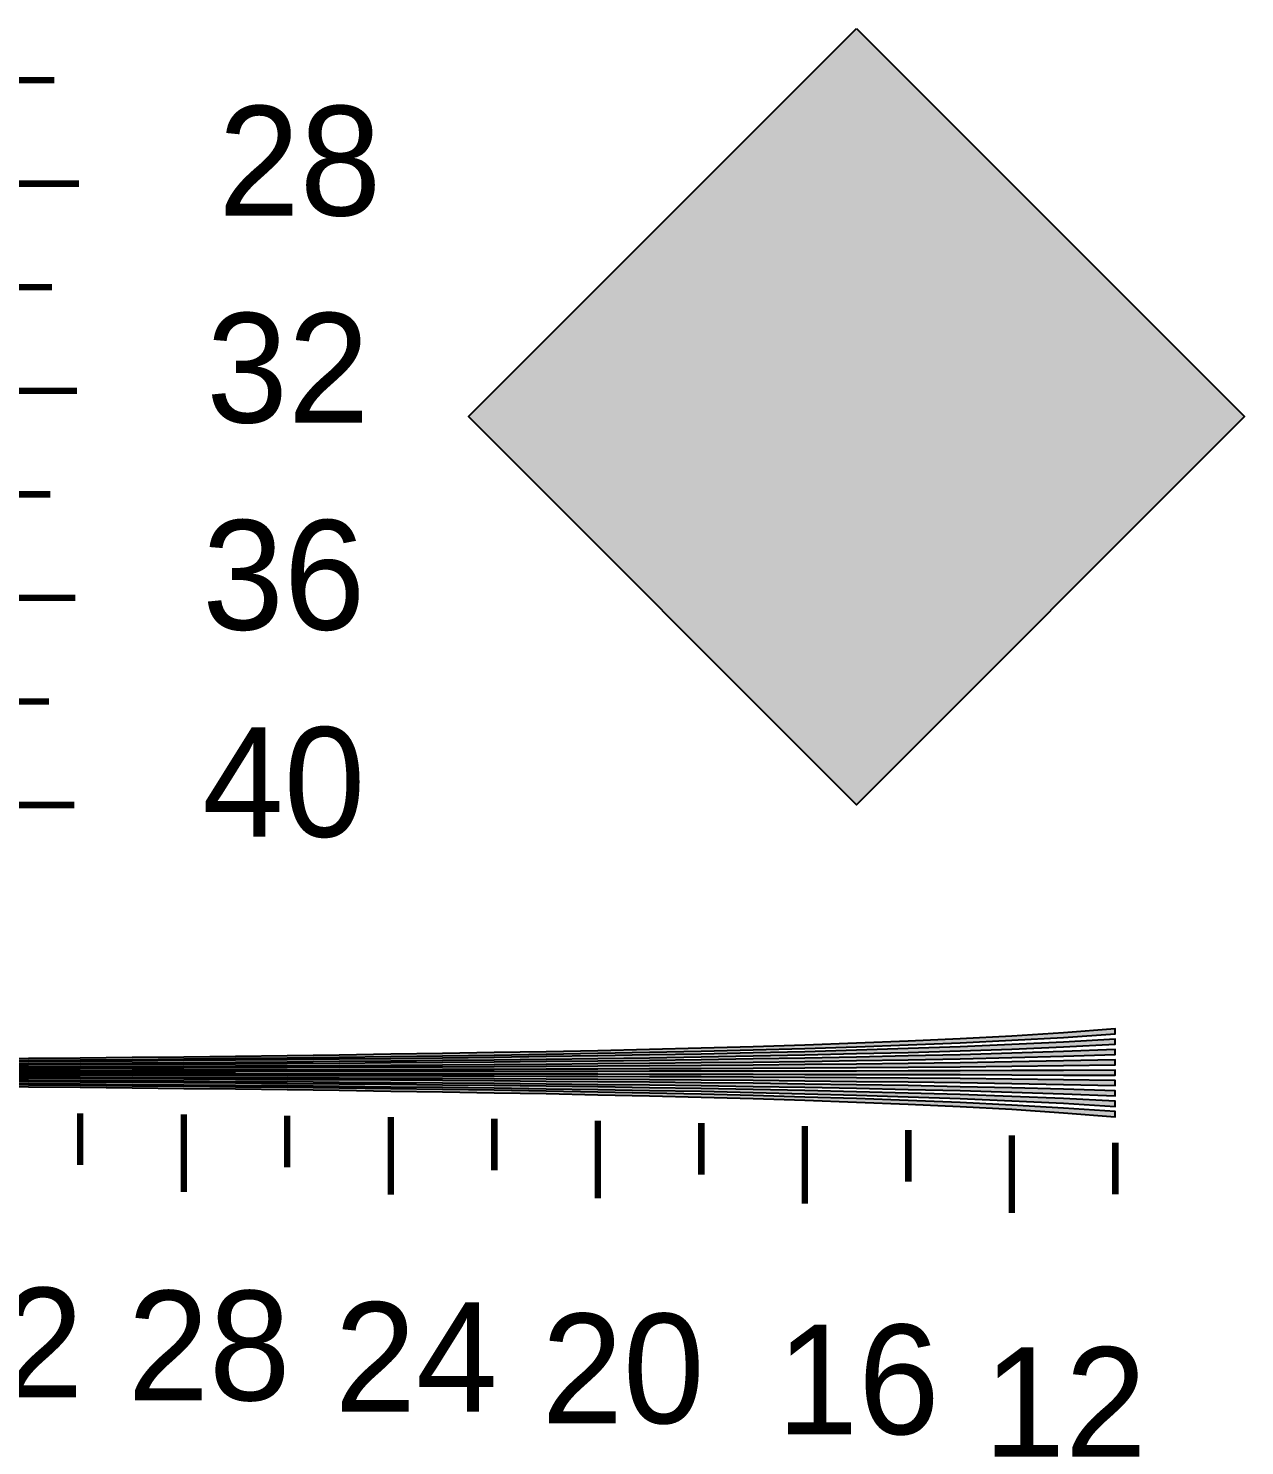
# Model space of a CAD drawing. Header units: millimetres. Extents: x 0 to 1582, y 0 to 984.
# Drawn here: x 903.1 to 1091.1, y 445.3 to 664.3 of the extents above; entities that cross this region are included whole.
import ezdxf

# ---------------------------------------------------------------- set-up
doc = ezdxf.new("R2010")
doc.units = ezdxf.units.MM
for name, color, linetype in [('CENTER', 7, 'Continuous'), ('LABELS', 7, 'Continuous'), ('SFR', 7, 'Continuous')]:
    doc.layers.add(name, color=color, linetype=linetype)

msp = doc.modelspace()

# ---------------------------------------------------------------- hatches: boundary and pattern name
at = {"layer": 'CENTER', "true_color": 0x000000}
h = msp.add_hatch(color=7, dxfattribs=at)
h.dxf.hatch_style = 1
h.paths.add_polyline_path([(1071.12, 509.68), (1063.12, 509.06), (1055.12, 508.54), (1047.12, 508.12), (1039.12, 507.74), (1031.12, 507.42), (1023.12, 507.12), (1015.12, 506.88), (1007.12, 506.66), (999.12, 506.46), (991.12, 506.28), (983.12, 506.12), (975.12, 505.98), (967.12, 505.84), (959.12, 505.72), (951.12, 505.6), (943.12, 505.5), (935.12, 505.4), (927.12, 505.3), (919.12, 505.22), (911.12, 505.14), (903.12, 505.08), (895.12, 505), (887.12, 504.94), (879.12, 504.88), (871.12, 504.82), (863.12, 504.76), (855.12, 504.72), (847.12, 504.66), (839.12, 504.62), (831.12, 504.58), (831.12, 504.38), (839.12, 504.42), (847.12, 504.46), (855.12, 504.5), (863.12, 504.54), (871.12, 504.6), (879.12, 504.64), (887.12, 504.7), (895.12, 504.76), (903.12, 504.82), (911.12, 504.88), (919.12, 504.94), (927.12, 505.02), (935.12, 505.1), (943.12, 505.18), (951.12, 505.28), (959.12, 505.38), (967.12, 505.48), (975.12, 505.6), (983.12, 505.74), (991.12, 505.88), (999.12, 506.04), (1007.12, 506.22), (1015.12, 506.4), (1023.12, 506.62), (1031.12, 506.88), (1039.12, 507.16), (1047.12, 507.5), (1055.12, 507.88), (1063.12, 508.34), (1071.12, 508.88), (1071.12, 509.68)])
h = msp.add_hatch(color=7, dxfattribs=at)
h.dxf.hatch_style = 1
h.paths.add_polyline_path([(1071.12, 508.08), (1063.12, 507.6), (1055.12, 507.22), (1047.12, 506.88), (1039.12, 506.6), (1031.12, 506.34), (1023.12, 506.12), (1015.12, 505.94), (1007.12, 505.76), (999.12, 505.62), (991.12, 505.48), (983.12, 505.36), (975.12, 505.24), (967.12, 505.14), (959.12, 505.04), (951.12, 504.96), (943.12, 504.88), (935.12, 504.8), (927.12, 504.74), (919.12, 504.68), (911.12, 504.62), (903.12, 504.56), (895.12, 504.5), (887.12, 504.46), (879.12, 504.4), (871.12, 504.36), (863.12, 504.32), (855.12, 504.28), (847.12, 504.24), (839.12, 504.22), (831.12, 504.18), (831.12, 503.98), (839.12, 504), (847.12, 504.04), (855.12, 504.06), (863.12, 504.1), (871.12, 504.14), (879.12, 504.18), (887.12, 504.22), (895.12, 504.26), (903.12, 504.3), (911.12, 504.34), (919.12, 504.4), (927.12, 504.46), (935.12, 504.5), (943.12, 504.58), (951.12, 504.64), (959.12, 504.72), (967.12, 504.8), (975.12, 504.88), (983.12, 504.98), (991.12, 505.08), (999.12, 505.2), (1007.12, 505.32), (1015.12, 505.46), (1023.12, 505.62), (1031.12, 505.82), (1039.12, 506.02), (1047.12, 506.26), (1055.12, 506.54), (1063.12, 506.88), (1071.12, 507.28), (1071.12, 508.08)])
h = msp.add_hatch(color=7, dxfattribs=at)
h.dxf.hatch_style = 1
h.paths.add_polyline_path([(1071.12, 506.48), (1063.12, 506.16), (1055.12, 505.88), (1047.12, 505.64), (1039.12, 505.46), (1031.12, 505.28), (1023.12, 505.12), (1015.12, 505), (1007.12, 504.88), (999.12, 504.78), (991.12, 504.68), (983.12, 504.6), (975.12, 504.52), (967.12, 504.44), (959.12, 504.38), (951.12, 504.32), (943.12, 504.26), (935.12, 504.22), (927.12, 504.16), (919.12, 504.12), (911.12, 504.08), (903.12, 504.04), (895.12, 504), (887.12, 503.98), (879.12, 503.94), (871.12, 503.9), (863.12, 503.88), (855.12, 503.86), (847.12, 503.82), (839.12, 503.8), (831.12, 503.78), (831.12, 503.58), (839.12, 503.6), (847.12, 503.62), (855.12, 503.64), (863.12, 503.66), (871.12, 503.68), (879.12, 503.7), (887.12, 503.72), (895.12, 503.76), (903.12, 503.78), (911.12, 503.82), (919.12, 503.84), (927.12, 503.88), (935.12, 503.92), (943.12, 503.96), (951.12, 504), (959.12, 504.04), (967.12, 504.1), (975.12, 504.16), (983.12, 504.22), (991.12, 504.28), (999.12, 504.36), (1007.12, 504.44), (1015.12, 504.52), (1023.12, 504.62), (1031.12, 504.74), (1039.12, 504.88), (1047.12, 505.04), (1055.12, 505.22), (1063.12, 505.42), (1071.12, 505.68), (1071.12, 506.48)])
h = msp.add_hatch(color=7, dxfattribs=at)
h.dxf.hatch_style = 1
h.paths.add_polyline_path([(1071.12, 504.88), (1063.12, 504.7), (1055.12, 504.54), (1047.12, 504.42), (1039.12, 504.3), (1031.12, 504.22), (1023.12, 504.12), (1015.12, 504.06), (1007.12, 504), (999.12, 503.94), (991.12, 503.88), (983.12, 503.84), (975.12, 503.78), (967.12, 503.74), (959.12, 503.72), (951.12, 503.68), (943.12, 503.64), (935.12, 503.62), (927.12, 503.6), (919.12, 503.56), (911.12, 503.54), (903.12, 503.52), (895.12, 503.5), (887.12, 503.48), (879.12, 503.46), (871.12, 503.46), (863.12, 503.44), (855.12, 503.42), (847.12, 503.4), (839.12, 503.4), (831.12, 503.38), (831.12, 503.18), (839.12, 503.18), (847.12, 503.2), (855.12, 503.2), (863.12, 503.22), (871.12, 503.22), (879.12, 503.24), (887.12, 503.24), (895.12, 503.26), (903.12, 503.26), (911.12, 503.28), (919.12, 503.3), (927.12, 503.3), (935.12, 503.32), (943.12, 503.34), (951.12, 503.36), (959.12, 503.38), (967.12, 503.4), (975.12, 503.42), (983.12, 503.46), (991.12, 503.48), (999.12, 503.52), (1007.12, 503.54), (1015.12, 503.58), (1023.12, 503.62), (1031.12, 503.68), (1039.12, 503.74), (1047.12, 503.8), (1055.12, 503.88), (1063.12, 503.98), (1071.12, 504.08), (1071.12, 504.88)])
h = msp.add_hatch(color=7, dxfattribs=at)
h.dxf.hatch_style = 1
h.paths.add_polyline_path([(1071.12, 503.28), (1063.12, 503.24), (1055.12, 503.22), (1047.12, 503.18), (1039.12, 503.16), (1031.12, 503.14), (1023.12, 503.12), (1015.12, 503.12), (1007.12, 503.1), (999.12, 503.1), (991.12, 503.08), (983.12, 503.08), (975.12, 503.06), (967.12, 503.06), (959.12, 503.04), (951.12, 503.04), (943.12, 503.04), (935.12, 503.02), (927.12, 503.02), (919.12, 503.02), (911.12, 503.02), (903.12, 503), (895.12, 503), (887.12, 503), (879.12, 503), (871.12, 503), (863.12, 503), (855.12, 502.98), (847.12, 502.98), (839.12, 502.98), (831.12, 502.98), (831.12, 502.78), (839.12, 502.78), (847.12, 502.78), (855.12, 502.78), (863.12, 502.76), (871.12, 502.76), (879.12, 502.76), (887.12, 502.76), (895.12, 502.76), (903.12, 502.76), (911.12, 502.74), (919.12, 502.74), (927.12, 502.74), (935.12, 502.74), (943.12, 502.72), (951.12, 502.72), (959.12, 502.72), (967.12, 502.7), (975.12, 502.7), (983.12, 502.68), (991.12, 502.68), (999.12, 502.66), (1007.12, 502.66), (1015.12, 502.64), (1023.12, 502.62), (1031.12, 502.62), (1039.12, 502.6), (1047.12, 502.58), (1055.12, 502.54), (1063.12, 502.52), (1071.12, 502.48), (1071.12, 503.28)])
h = msp.add_hatch(color=7, dxfattribs=at)
h.dxf.hatch_style = 1
h.paths.add_polyline_path([(1071.12, 501.68), (1063.12, 501.78), (1055.12, 501.88), (1047.12, 501.96), (1039.12, 502.02), (1031.12, 502.08), (1023.12, 502.12), (1015.12, 502.18), (1007.12, 502.22), (999.12, 502.24), (991.12, 502.28), (983.12, 502.3), (975.12, 502.34), (967.12, 502.36), (959.12, 502.38), (951.12, 502.4), (943.12, 502.42), (935.12, 502.44), (927.12, 502.46), (919.12, 502.46), (911.12, 502.48), (903.12, 502.5), (895.12, 502.5), (887.12, 502.52), (879.12, 502.52), (871.12, 502.54), (863.12, 502.54), (855.12, 502.56), (847.12, 502.56), (839.12, 502.58), (831.12, 502.58), (831.12, 502.38), (839.12, 502.36), (847.12, 502.36), (855.12, 502.34), (863.12, 502.32), (871.12, 502.3), (879.12, 502.3), (887.12, 502.28), (895.12, 502.26), (903.12, 502.24), (911.12, 502.22), (919.12, 502.2), (927.12, 502.16), (935.12, 502.14), (943.12, 502.12), (951.12, 502.08), (959.12, 502.04), (967.12, 502.02), (975.12, 501.98), (983.12, 501.92), (991.12, 501.88), (999.12, 501.82), (1007.12, 501.76), (1015.12, 501.7), (1023.12, 501.62), (1031.12, 501.54), (1039.12, 501.46), (1047.12, 501.34), (1055.12, 501.22), (1063.12, 501.06), (1071.12, 500.88), (1071.12, 501.68)])
h = msp.add_hatch(color=7, dxfattribs=at)
h.dxf.hatch_style = 1
h.paths.add_polyline_path([(1071.12, 500.08), (1063.12, 500.34), (1055.12, 500.54), (1047.12, 500.72), (1039.12, 500.88), (1031.12, 501.02), (1023.12, 501.12), (1015.12, 501.24), (1007.12, 501.32), (999.12, 501.4), (991.12, 501.48), (983.12, 501.54), (975.12, 501.6), (967.12, 501.66), (959.12, 501.72), (951.12, 501.76), (943.12, 501.8), (935.12, 501.84), (927.12, 501.88), (919.12, 501.92), (911.12, 501.94), (903.12, 501.98), (895.12, 502), (887.12, 502.04), (879.12, 502.06), (871.12, 502.08), (863.12, 502.1), (855.12, 502.12), (847.12, 502.14), (839.12, 502.16), (831.12, 502.18), (831.12, 501.98), (839.12, 501.96), (847.12, 501.94), (855.12, 501.9), (863.12, 501.88), (871.12, 501.86), (879.12, 501.82), (887.12, 501.78), (895.12, 501.76), (903.12, 501.72), (911.12, 501.68), (919.12, 501.64), (927.12, 501.6), (935.12, 501.54), (943.12, 501.5), (951.12, 501.44), (959.12, 501.38), (967.12, 501.32), (975.12, 501.24), (983.12, 501.16), (991.12, 501.08), (999.12, 500.98), (1007.12, 500.88), (1015.12, 500.76), (1023.12, 500.62), (1031.12, 500.48), (1039.12, 500.3), (1047.12, 500.12), (1055.12, 499.88), (1063.12, 499.6), (1071.12, 499.28), (1071.12, 500.08)])
h = msp.add_hatch(color=7, dxfattribs=at)
h.dxf.hatch_style = 1
h.paths.add_polyline_path([(1071.12, 498.48), (1063.12, 498.88), (1055.12, 499.22), (1047.12, 499.5), (1039.12, 499.74), (1031.12, 499.94), (1023.12, 500.12), (1015.12, 500.3), (1007.12, 500.44), (999.12, 500.56), (991.12, 500.68), (983.12, 500.78), (975.12, 500.88), (967.12, 500.96), (959.12, 501.04), (951.12, 501.12), (943.12, 501.18), (935.12, 501.26), (927.12, 501.3), (919.12, 501.36), (911.12, 501.42), (903.12, 501.46), (895.12, 501.5), (887.12, 501.54), (879.12, 501.58), (871.12, 501.62), (863.12, 501.66), (855.12, 501.7), (847.12, 501.72), (839.12, 501.76), (831.12, 501.78), (831.12, 501.58), (839.12, 501.54), (847.12, 501.52), (855.12, 501.48), (863.12, 501.44), (871.12, 501.4), (879.12, 501.36), (887.12, 501.3), (895.12, 501.26), (903.12, 501.2), (911.12, 501.14), (919.12, 501.08), (927.12, 501.02), (935.12, 500.96), (943.12, 500.88), (951.12, 500.8), (959.12, 500.72), (967.12, 500.62), (975.12, 500.52), (983.12, 500.4), (991.12, 500.28), (999.12, 500.14), (1007.12, 500), (1015.12, 499.82), (1023.12, 499.62), (1031.12, 499.42), (1039.12, 499.16), (1047.12, 498.88), (1055.12, 498.54), (1063.12, 498.16), (1071.12, 497.68), (1071.12, 498.48), (1071.12, 498.48)])
h = msp.add_hatch(color=7, dxfattribs=at)
h.dxf.hatch_style = 1
h.paths.add_polyline_path([(1071.12, 496.88), (1063.12, 497.42), (1055.12, 497.88), (1047.12, 498.26), (1039.12, 498.6), (1031.12, 498.88), (1023.12, 499.12), (1015.12, 499.36), (1007.12, 499.54), (999.12, 499.72), (991.12, 499.88), (983.12, 500.02), (975.12, 500.16), (967.12, 500.28), (959.12, 500.38), (951.12, 500.48), (943.12, 500.58), (935.12, 500.66), (927.12, 500.74), (919.12, 500.82), (911.12, 500.88), (903.12, 500.94), (895.12, 501), (887.12, 501.06), (879.12, 501.12), (871.12, 501.16), (863.12, 501.22), (855.12, 501.26), (847.12, 501.3), (839.12, 501.34), (831.12, 501.38), (831.12, 501.18), (839.12, 501.14), (847.12, 501.1), (855.12, 501.04), (863.12, 501), (871.12, 500.94), (879.12, 500.88), (887.12, 500.82), (895.12, 500.76), (903.12, 500.68), (911.12, 500.62), (919.12, 500.54), (927.12, 500.46), (935.12, 500.36), (943.12, 500.26), (951.12, 500.16), (959.12, 500.04), (967.12, 499.92), (975.12, 499.78), (983.12, 499.64), (991.12, 499.48), (999.12, 499.3), (1007.12, 499.1), (1015.12, 498.88), (1023.12, 498.62), (1031.12, 498.34), (1039.12, 498.02), (1047.12, 497.64), (1055.12, 497.22), (1063.12, 496.7), (1071.12, 496.08), (1071.12, 496.88)])
at = {"layer": 'SFR', "true_color": 0x000000}
h = msp.add_hatch(color=7, dxfattribs=at)
h.dxf.hatch_style = 1
h.paths.add_polyline_path([(1031.12, 664.25), (1091.12, 604.25), (1031.12, 544.25), (971.12, 604.25), (1031.12, 664.25)])

# ---------------------------------------------------------------- linework, layer by layer
at = {"layer": 'CENTER', "color": 250, "lineweight": 35, "const_width": 1}
for points in [[(899.11, 656.25), (907.11, 656.25)], [(898.91, 640.25), (910.91, 640.25)], [(898.75, 624.25), (906.75, 624.25)], [(898.61, 608.25), (910.61, 608.25)], [(898.49, 592.25), (906.49, 592.25)], [(898.37, 576.25), (910.37, 576.25)], [(898.27, 560.25), (906.27, 560.25)], [(898.19, 544.25), (910.19, 544.25)], [(911.12, 496.62), (911.12, 488.62)], [(927.12, 496.46), (927.12, 484.46)], [(943.12, 496.26), (943.12, 488.26)], [(959.12, 496.04), (959.12, 484.04)], [(975.12, 495.78), (975.12, 487.78)], [(991.12, 495.48), (991.12, 483.48)], [(1007.12, 495.1), (1007.12, 487.1)], [(1023.12, 494.62), (1023.12, 482.62)], [(1039.12, 494.02), (1039.12, 486.02)], [(1055.12, 493.22), (1055.12, 481.22)], [(1071.12, 492.08), (1071.12, 484.08)]]:
    msp.add_lwpolyline(points, dxfattribs=at)
at = {"layer": 'CENTER', "color": 250}
for points in [[(895.12, 504.76), (903.12, 504.82), (911.12, 504.88), (919.12, 504.94), (927.12, 505.02), (935.12, 505.1), (943.12, 505.18), (951.12, 505.28), (959.12, 505.38), (967.12, 505.48), (975.12, 505.6), (983.12, 505.74), (991.12, 505.88), (999.12, 506.04), (1007.12, 506.22), (1015.12, 506.4), (1023.12, 506.62), (1031.12, 506.88), (1039.12, 507.16), (1047.12, 507.5), (1055.12, 507.88), (1063.12, 508.34), (1071.12, 508.88), (1071.12, 509.68), (1071.12, 509.68), (1063.12, 509.06), (1055.12, 508.54), (1047.12, 508.12), (1039.12, 507.74), (1031.12, 507.42), (1023.12, 507.12), (1015.12, 506.88), (1007.12, 506.66), (999.12, 506.46), (991.12, 506.28), (983.12, 506.12), (975.12, 505.98), (967.12, 505.84), (959.12, 505.72), (951.12, 505.6), (943.12, 505.5), (935.12, 505.4), (927.12, 505.3), (919.12, 505.22), (911.12, 505.14), (903.12, 505.08), (895.12, 505)], [(895.12, 504.26), (903.12, 504.3), (911.12, 504.34), (919.12, 504.4), (927.12, 504.46), (935.12, 504.5), (943.12, 504.58), (951.12, 504.64), (959.12, 504.72), (967.12, 504.8), (975.12, 504.88), (983.12, 504.98), (991.12, 505.08), (999.12, 505.2), (1007.12, 505.32), (1015.12, 505.46), (1023.12, 505.62), (1031.12, 505.82), (1039.12, 506.02), (1047.12, 506.26), (1055.12, 506.54), (1063.12, 506.88), (1071.12, 507.28), (1071.12, 508.08), (1071.12, 508.08), (1063.12, 507.6), (1055.12, 507.22), (1047.12, 506.88), (1039.12, 506.6), (1031.12, 506.34), (1023.12, 506.12), (1015.12, 505.94), (1007.12, 505.76), (999.12, 505.62), (991.12, 505.48), (983.12, 505.36), (975.12, 505.24), (967.12, 505.14), (959.12, 505.04), (951.12, 504.96), (943.12, 504.88), (935.12, 504.8), (927.12, 504.74), (919.12, 504.68), (911.12, 504.62), (903.12, 504.56), (895.12, 504.5)], [(895.12, 503.76), (903.12, 503.78), (911.12, 503.82), (919.12, 503.84), (927.12, 503.88), (935.12, 503.92), (943.12, 503.96), (951.12, 504), (959.12, 504.04), (967.12, 504.1), (975.12, 504.16), (983.12, 504.22), (991.12, 504.28), (999.12, 504.36), (1007.12, 504.44), (1015.12, 504.52), (1023.12, 504.62), (1031.12, 504.74), (1039.12, 504.88), (1047.12, 505.04), (1055.12, 505.22), (1063.12, 505.42), (1071.12, 505.68), (1071.12, 506.48), (1071.12, 506.48), (1063.12, 506.16), (1055.12, 505.88), (1047.12, 505.64), (1039.12, 505.46), (1031.12, 505.28), (1023.12, 505.12), (1015.12, 505), (1007.12, 504.88), (999.12, 504.78), (991.12, 504.68), (983.12, 504.6), (975.12, 504.52), (967.12, 504.44), (959.12, 504.38), (951.12, 504.32), (943.12, 504.26), (935.12, 504.22), (927.12, 504.16), (919.12, 504.12), (911.12, 504.08), (903.12, 504.04), (895.12, 504)], [(895.12, 503.26), (903.12, 503.26), (911.12, 503.28), (919.12, 503.3), (927.12, 503.3), (935.12, 503.32), (943.12, 503.34), (951.12, 503.36), (959.12, 503.38), (967.12, 503.4), (975.12, 503.42), (983.12, 503.46), (991.12, 503.48), (999.12, 503.52), (1007.12, 503.54), (1015.12, 503.58), (1023.12, 503.62), (1031.12, 503.68), (1039.12, 503.74), (1047.12, 503.8), (1055.12, 503.88), (1063.12, 503.98), (1071.12, 504.08), (1071.12, 504.88), (1071.12, 504.88), (1063.12, 504.7), (1055.12, 504.54), (1047.12, 504.42), (1039.12, 504.3), (1031.12, 504.22), (1023.12, 504.12), (1015.12, 504.06), (1007.12, 504), (999.12, 503.94), (991.12, 503.88), (983.12, 503.84), (975.12, 503.78), (967.12, 503.74), (959.12, 503.72), (951.12, 503.68), (943.12, 503.64), (935.12, 503.62), (927.12, 503.6), (919.12, 503.56), (911.12, 503.54), (903.12, 503.52), (895.12, 503.5)], [(895.12, 502.76), (903.12, 502.76), (911.12, 502.74), (919.12, 502.74), (927.12, 502.74), (935.12, 502.74), (943.12, 502.72), (951.12, 502.72), (959.12, 502.72), (967.12, 502.7), (975.12, 502.7), (983.12, 502.68), (991.12, 502.68), (999.12, 502.66), (1007.12, 502.66), (1015.12, 502.64), (1023.12, 502.62), (1031.12, 502.62), (1039.12, 502.6), (1047.12, 502.58), (1055.12, 502.54), (1063.12, 502.52), (1071.12, 502.48), (1071.12, 503.28), (1071.12, 503.28), (1063.12, 503.24), (1055.12, 503.22), (1047.12, 503.18), (1039.12, 503.16), (1031.12, 503.14), (1023.12, 503.12), (1015.12, 503.12), (1007.12, 503.1), (999.12, 503.1), (991.12, 503.08), (983.12, 503.08), (975.12, 503.06), (967.12, 503.06), (959.12, 503.04), (951.12, 503.04), (943.12, 503.04), (935.12, 503.02), (927.12, 503.02), (919.12, 503.02), (911.12, 503.02), (903.12, 503), (895.12, 503)], [(895.12, 502.26), (903.12, 502.24), (911.12, 502.22), (919.12, 502.2), (927.12, 502.16), (935.12, 502.14), (943.12, 502.12), (951.12, 502.08), (959.12, 502.04), (967.12, 502.02), (975.12, 501.98), (983.12, 501.92), (991.12, 501.88), (999.12, 501.82), (1007.12, 501.76), (1015.12, 501.7), (1023.12, 501.62), (1031.12, 501.54), (1039.12, 501.46), (1047.12, 501.34), (1055.12, 501.22), (1063.12, 501.06), (1071.12, 500.88), (1071.12, 501.68), (1071.12, 501.68), (1063.12, 501.78), (1055.12, 501.88), (1047.12, 501.96), (1039.12, 502.02), (1031.12, 502.08), (1023.12, 502.12), (1015.12, 502.18), (1007.12, 502.22), (999.12, 502.24), (991.12, 502.28), (983.12, 502.3), (975.12, 502.34), (967.12, 502.36), (959.12, 502.38), (951.12, 502.4), (943.12, 502.42), (935.12, 502.44), (927.12, 502.46), (919.12, 502.46), (911.12, 502.48), (903.12, 502.5), (895.12, 502.5)], [(895.12, 501.76), (903.12, 501.72), (911.12, 501.68), (919.12, 501.64), (927.12, 501.6), (935.12, 501.54), (943.12, 501.5), (951.12, 501.44), (959.12, 501.38), (967.12, 501.32), (975.12, 501.24), (983.12, 501.16), (991.12, 501.08), (999.12, 500.98), (1007.12, 500.88), (1015.12, 500.76), (1023.12, 500.62), (1031.12, 500.48), (1039.12, 500.3), (1047.12, 500.12), (1055.12, 499.88), (1063.12, 499.6), (1071.12, 499.28), (1071.12, 500.08), (1071.12, 500.08), (1063.12, 500.34), (1055.12, 500.54), (1047.12, 500.72), (1039.12, 500.88), (1031.12, 501.02), (1023.12, 501.12), (1015.12, 501.24), (1007.12, 501.32), (999.12, 501.4), (991.12, 501.48), (983.12, 501.54), (975.12, 501.6), (967.12, 501.66), (959.12, 501.72), (951.12, 501.76), (943.12, 501.8), (935.12, 501.84), (927.12, 501.88), (919.12, 501.92), (911.12, 501.94), (903.12, 501.98), (895.12, 502)], [(895.12, 501.26), (903.12, 501.2), (911.12, 501.14), (919.12, 501.08), (927.12, 501.02), (935.12, 500.96), (943.12, 500.88), (951.12, 500.8), (959.12, 500.72), (967.12, 500.62), (975.12, 500.52), (983.12, 500.4), (991.12, 500.28), (999.12, 500.14), (1007.12, 500), (1015.12, 499.82), (1023.12, 499.62), (1031.12, 499.42), (1039.12, 499.16), (1047.12, 498.88), (1055.12, 498.54), (1063.12, 498.16), (1071.12, 497.68), (1071.12, 498.48), (1071.12, 498.48), (1071.12, 498.48), (1063.12, 498.88), (1055.12, 499.22), (1047.12, 499.5), (1039.12, 499.74), (1031.12, 499.94), (1023.12, 500.12), (1015.12, 500.3), (1007.12, 500.44), (999.12, 500.56), (991.12, 500.68), (983.12, 500.78), (975.12, 500.88), (967.12, 500.96), (959.12, 501.04), (951.12, 501.12), (943.12, 501.18), (935.12, 501.26), (927.12, 501.3), (919.12, 501.36), (911.12, 501.42), (903.12, 501.46), (895.12, 501.5)], [(895.12, 500.76), (903.12, 500.68), (911.12, 500.62), (919.12, 500.54), (927.12, 500.46), (935.12, 500.36), (943.12, 500.26), (951.12, 500.16), (959.12, 500.04), (967.12, 499.92), (975.12, 499.78), (983.12, 499.64), (991.12, 499.48), (999.12, 499.3), (1007.12, 499.1), (1015.12, 498.88), (1023.12, 498.62), (1031.12, 498.34), (1039.12, 498.02), (1047.12, 497.64), (1055.12, 497.22), (1063.12, 496.7), (1071.12, 496.08), (1071.12, 496.88), (1071.12, 496.88), (1063.12, 497.42), (1055.12, 497.88), (1047.12, 498.26), (1039.12, 498.6), (1031.12, 498.88), (1023.12, 499.12), (1015.12, 499.36), (1007.12, 499.54), (999.12, 499.72), (991.12, 499.88), (983.12, 500.02), (975.12, 500.16), (967.12, 500.28), (959.12, 500.38), (951.12, 500.48), (943.12, 500.58), (935.12, 500.66), (927.12, 500.74), (919.12, 500.82), (911.12, 500.88), (903.12, 500.94), (895.12, 501)]]:
    msp.add_lwpolyline(points, dxfattribs=at)
at = {"layer": 'CENTER', "color": 250, "true_color": 0x000000}
for points in [[(1071.12, 508.88), (1023.12, 507.12), (991.12, 505.88)], [(1071.12, 508.88), (991.12, 505.88), (999.12, 506.04)], [(1071.12, 508.88), (999.12, 506.04), (1007.12, 506.22)], [(1071.12, 508.88), (1007.12, 506.22), (1015.12, 506.4)], [(1071.12, 508.88), (1015.12, 506.4), (1023.12, 506.62)], [(1071.12, 508.88), (1031.12, 507.42), (1023.12, 507.12)], [(1071.12, 508.88), (1023.12, 506.62), (1031.12, 506.88)], [(1071.12, 508.88), (1039.12, 507.74), (1031.12, 507.42)], [(1071.12, 508.88), (1031.12, 506.88), (1039.12, 507.16)], [(1071.12, 508.88), (1047.12, 508.12), (1039.12, 507.74)], [(1071.12, 508.88), (1039.12, 507.16), (1047.12, 507.5)], [(1071.12, 508.88), (1055.12, 508.54), (1047.12, 508.12)], [(1071.12, 508.88), (1047.12, 507.5), (1055.12, 507.88)], [(1071.12, 508.88), (1063.12, 509.06), (1055.12, 508.54)], [(1055.12, 507.88), (1063.12, 508.34), (1071.12, 508.88)], [(1071.12, 508.88), (1071.12, 509.68), (1063.12, 509.06)], [(983.12, 506.12), (975.12, 505.98), (919.12, 504.94)], [(983.12, 506.12), (919.12, 504.94), (927.12, 505.02)], [(975.12, 505.98), (967.12, 505.84), (919.12, 504.94)], [(983.12, 506.12), (927.12, 505.02), (935.12, 505.1)], [(991.12, 506.28), (983.12, 506.12), (935.12, 505.1)], [(991.12, 506.28), (935.12, 505.1), (943.12, 505.18)], [(999.12, 506.46), (991.12, 506.28), (943.12, 505.18)], [(999.12, 506.46), (943.12, 505.18), (951.12, 505.28)], [(999.12, 506.46), (951.12, 505.28), (959.12, 505.38)], [(1007.12, 506.66), (999.12, 506.46), (959.12, 505.38)], [(1007.12, 506.66), (959.12, 505.38), (967.12, 505.48)], [(1015.12, 506.88), (1007.12, 506.66), (967.12, 505.48)], [(1015.12, 506.88), (967.12, 505.48), (975.12, 505.6)], [(1023.12, 506.12), (1015.12, 505.94), (967.12, 504.8)], [(1023.12, 506.12), (967.12, 504.8), (975.12, 504.88)], [(1015.12, 505.94), (1007.12, 505.76), (967.12, 504.8)], [(1071.12, 507.28), (1023.12, 506.12), (975.12, 504.88)], [(1071.12, 507.28), (975.12, 504.88), (983.12, 504.98)], [(1023.12, 507.12), (1015.12, 506.88), (975.12, 505.6)], [(1023.12, 507.12), (975.12, 505.6), (983.12, 505.74)], [(1071.12, 507.28), (983.12, 504.98), (991.12, 505.08)], [(1023.12, 507.12), (983.12, 505.74), (991.12, 505.88)], [(1071.12, 507.28), (991.12, 505.08), (999.12, 505.2)], [(1071.12, 507.28), (999.12, 505.2), (1007.12, 505.32)], [(1071.12, 507.28), (1007.12, 505.32), (1015.12, 505.46)], [(1071.12, 507.28), (1015.12, 505.46), (1023.12, 505.62)], [(1071.12, 507.28), (1031.12, 506.34), (1023.12, 506.12)], [(1071.12, 507.28), (1023.12, 505.62), (1031.12, 505.82)], [(1071.12, 507.28), (1039.12, 506.6), (1031.12, 506.34)], [(1071.12, 507.28), (1031.12, 505.82), (1039.12, 506.02)], [(1071.12, 507.28), (1047.12, 506.88), (1039.12, 506.6)], [(1071.12, 507.28), (1039.12, 506.02), (1047.12, 506.26)], [(1071.12, 507.28), (1055.12, 507.22), (1047.12, 506.88)], [(1071.12, 507.28), (1047.12, 506.26), (1055.12, 506.54)], [(1071.12, 507.28), (1063.12, 507.6), (1055.12, 507.22)], [(1055.12, 506.54), (1063.12, 506.88), (1071.12, 507.28)], [(1071.12, 505.68), (1063.12, 506.16), (1055.12, 505.88)], [(1071.12, 507.28), (1071.12, 508.08), (1063.12, 507.6)], [(1071.12, 505.68), (1071.12, 506.48), (1063.12, 506.16)], [(911.12, 505.14), (895.12, 505), (831.12, 504.38)], [(911.12, 505.14), (831.12, 504.38), (839.12, 504.42)], [(935.12, 504.8), (911.12, 504.62), (831.12, 503.98)], [(935.12, 504.8), (831.12, 503.98), (839.12, 504)], [(911.12, 504.62), (903.12, 504.56), (831.12, 503.98)], [(903.12, 504.56), (895.12, 504.5), (831.12, 503.98)], [(927.12, 504.16), (903.12, 504.04), (831.12, 503.58)], [(927.12, 504.16), (831.12, 503.58), (839.12, 503.6)], [(1071.12, 504.08), (943.12, 503.64), (831.12, 503.18)], [(1071.12, 504.08), (831.12, 503.18), (839.12, 503.18)], [(903.12, 504.04), (895.12, 504), (831.12, 503.58)], [(927.12, 505.3), (919.12, 505.22), (839.12, 504.42)], [(927.12, 505.3), (839.12, 504.42), (847.12, 504.46)], [(919.12, 505.22), (911.12, 505.14), (839.12, 504.42)], [(935.12, 504.8), (839.12, 504), (847.12, 504.04)], [(943.12, 504.26), (927.12, 504.16), (839.12, 503.6)], [(943.12, 504.26), (839.12, 503.6), (847.12, 503.62)], [(1071.12, 504.08), (839.12, 503.18), (847.12, 503.2)], [(927.12, 505.3), (847.12, 504.46), (855.12, 504.5)], [(935.12, 504.8), (847.12, 504.04), (855.12, 504.06)], [(943.12, 504.26), (847.12, 503.62), (855.12, 503.64)], [(1071.12, 504.08), (847.12, 503.2), (855.12, 503.2)], [(927.12, 505.3), (855.12, 504.5), (863.12, 504.54)], [(935.12, 504.8), (855.12, 504.06), (863.12, 504.1)], [(943.12, 504.26), (855.12, 503.64), (863.12, 503.66)], [(1071.12, 504.08), (855.12, 503.2), (863.12, 503.22)], [(927.12, 505.3), (863.12, 504.54), (871.12, 504.6)], [(935.12, 504.8), (863.12, 504.1), (871.12, 504.14)], [(967.12, 504.44), (951.12, 504.32), (863.12, 503.66)], [(967.12, 504.44), (863.12, 503.66), (871.12, 503.68)], [(951.12, 504.32), (943.12, 504.26), (863.12, 503.66)], [(1071.12, 504.08), (863.12, 503.22), (871.12, 503.22)], [(927.12, 505.3), (871.12, 504.6), (879.12, 504.64)], [(959.12, 505.04), (951.12, 504.96), (871.12, 504.14)], [(959.12, 505.04), (871.12, 504.14), (879.12, 504.18)], [(951.12, 504.96), (943.12, 504.88), (871.12, 504.14)], [(943.12, 504.88), (935.12, 504.8), (871.12, 504.14)], [(967.12, 504.44), (871.12, 503.68), (879.12, 503.7)], [(1071.12, 504.08), (871.12, 503.22), (879.12, 503.24)], [(951.12, 505.6), (935.12, 505.4), (879.12, 504.64)], [(951.12, 505.6), (879.12, 504.64), (887.12, 504.7)], [(935.12, 505.4), (927.12, 505.3), (879.12, 504.64)], [(959.12, 505.04), (879.12, 504.18), (887.12, 504.22)], [(967.12, 504.44), (879.12, 503.7), (887.12, 503.72)], [(1071.12, 504.08), (879.12, 503.24), (887.12, 503.24)], [(951.12, 505.6), (887.12, 504.7), (895.12, 504.76)], [(959.12, 505.04), (887.12, 504.22), (895.12, 504.26)], [(967.12, 504.44), (887.12, 503.72), (895.12, 503.76)], [(1071.12, 504.08), (887.12, 503.24), (895.12, 503.26)], [(951.12, 505.6), (895.12, 504.76), (903.12, 504.82)], [(911.12, 505.14), (903.12, 505.08), (895.12, 505)], [(959.12, 505.04), (895.12, 504.26), (903.12, 504.3)], [(967.12, 504.44), (895.12, 503.76), (903.12, 503.78)], [(1071.12, 504.08), (895.12, 503.26), (903.12, 503.26)], [(967.12, 505.84), (951.12, 505.6), (903.12, 504.82)], [(967.12, 505.84), (903.12, 504.82), (911.12, 504.88)], [(975.12, 505.24), (967.12, 505.14), (903.12, 504.3)], [(975.12, 505.24), (903.12, 504.3), (911.12, 504.34)], [(967.12, 505.14), (959.12, 505.04), (903.12, 504.3)], [(991.12, 504.68), (983.12, 504.6), (903.12, 503.78)], [(991.12, 504.68), (903.12, 503.78), (911.12, 503.82)], [(983.12, 504.6), (975.12, 504.52), (903.12, 503.78)], [(975.12, 504.52), (967.12, 504.44), (903.12, 503.78)], [(927.12, 504.16), (919.12, 504.12), (903.12, 504.04)], [(919.12, 504.12), (911.12, 504.08), (903.12, 504.04)], [(1071.12, 504.08), (903.12, 503.26), (911.12, 503.28)], [(967.12, 505.84), (911.12, 504.88), (919.12, 504.94)], [(975.12, 505.24), (911.12, 504.34), (919.12, 504.4)], [(935.12, 504.8), (927.12, 504.74), (911.12, 504.62)], [(927.12, 504.74), (919.12, 504.68), (911.12, 504.62)], [(991.12, 504.68), (911.12, 503.82), (919.12, 503.84)], [(1071.12, 504.08), (911.12, 503.28), (919.12, 503.3)], [(975.12, 505.24), (919.12, 504.4), (927.12, 504.46)], [(991.12, 504.68), (919.12, 503.84), (927.12, 503.88)], [(1071.12, 504.08), (919.12, 503.3), (927.12, 503.3)], [(1071.12, 505.68), (991.12, 504.68), (927.12, 503.88)], [(1071.12, 505.68), (927.12, 503.88), (935.12, 503.92)], [(991.12, 505.48), (983.12, 505.36), (927.12, 504.46)], [(991.12, 505.48), (927.12, 504.46), (935.12, 504.5)], [(983.12, 505.36), (975.12, 505.24), (927.12, 504.46)], [(943.12, 504.26), (935.12, 504.22), (927.12, 504.16)], [(1071.12, 504.08), (927.12, 503.3), (935.12, 503.32)], [(1007.12, 505.76), (999.12, 505.62), (935.12, 504.5)], [(1007.12, 505.76), (935.12, 504.5), (943.12, 504.58)], [(1071.12, 505.68), (935.12, 503.92), (943.12, 503.96)], [(999.12, 505.62), (991.12, 505.48), (935.12, 504.5)], [(951.12, 505.6), (943.12, 505.5), (935.12, 505.4)], [(1071.12, 504.08), (935.12, 503.32), (943.12, 503.34)], [(1007.12, 505.76), (943.12, 504.58), (951.12, 504.64)], [(1071.12, 505.68), (943.12, 503.96), (951.12, 504)], [(1071.12, 504.08), (951.12, 503.68), (943.12, 503.64)], [(1071.12, 504.08), (943.12, 503.34), (951.12, 503.36)], [(967.12, 505.84), (959.12, 505.72), (951.12, 505.6)], [(1007.12, 505.76), (951.12, 504.64), (959.12, 504.72)], [(1071.12, 505.68), (951.12, 504), (959.12, 504.04)], [(967.12, 504.44), (959.12, 504.38), (951.12, 504.32)], [(1071.12, 504.08), (967.12, 503.74), (951.12, 503.68)], [(1071.12, 504.08), (951.12, 503.36), (959.12, 503.38)], [(967.12, 503.74), (959.12, 503.72), (951.12, 503.68)], [(1007.12, 505.76), (959.12, 504.72), (967.12, 504.8)], [(1071.12, 505.68), (959.12, 504.04), (967.12, 504.1)], [(1071.12, 504.08), (959.12, 503.38), (967.12, 503.4)], [(1071.12, 505.68), (967.12, 504.1), (975.12, 504.16)], [(1071.12, 504.08), (975.12, 503.78), (967.12, 503.74)], [(1071.12, 504.08), (967.12, 503.4), (975.12, 503.42)], [(1071.12, 505.68), (975.12, 504.16), (983.12, 504.22)], [(1071.12, 504.08), (983.12, 503.84), (975.12, 503.78)], [(1071.12, 504.08), (975.12, 503.42), (983.12, 503.46)], [(1071.12, 505.68), (983.12, 504.22), (991.12, 504.28)], [(1071.12, 504.08), (991.12, 503.88), (983.12, 503.84)], [(1071.12, 504.08), (983.12, 503.46), (991.12, 503.48)], [(1071.12, 505.68), (999.12, 504.78), (991.12, 504.68)], [(1071.12, 505.68), (991.12, 504.28), (999.12, 504.36)], [(1071.12, 504.08), (999.12, 503.94), (991.12, 503.88)], [(1071.12, 504.08), (991.12, 503.48), (999.12, 503.52)], [(1071.12, 505.68), (1007.12, 504.88), (999.12, 504.78)], [(1071.12, 505.68), (999.12, 504.36), (1007.12, 504.44)], [(1071.12, 504.08), (1007.12, 504), (999.12, 503.94)], [(1071.12, 504.08), (999.12, 503.52), (1007.12, 503.54)], [(1071.12, 505.68), (1015.12, 505), (1007.12, 504.88)], [(1071.12, 505.68), (1007.12, 504.44), (1015.12, 504.52)], [(1071.12, 504.08), (1015.12, 504.06), (1007.12, 504)], [(1071.12, 504.08), (1007.12, 503.54), (1015.12, 503.58)], [(1071.12, 505.68), (1023.12, 505.12), (1015.12, 505)], [(1071.12, 505.68), (1015.12, 504.52), (1023.12, 504.62)], [(1071.12, 504.08), (1023.12, 504.12), (1015.12, 504.06)], [(1071.12, 504.08), (1015.12, 503.58), (1023.12, 503.62)], [(1071.12, 505.68), (1031.12, 505.28), (1023.12, 505.12)], [(1071.12, 505.68), (1023.12, 504.62), (1031.12, 504.74)], [(1071.12, 504.08), (1031.12, 504.22), (1023.12, 504.12)], [(1071.12, 504.08), (1023.12, 503.62), (1031.12, 503.68)], [(1071.12, 505.68), (1039.12, 505.46), (1031.12, 505.28)], [(1071.12, 505.68), (1031.12, 504.74), (1039.12, 504.88)], [(1071.12, 504.08), (1039.12, 504.3), (1031.12, 504.22)], [(1071.12, 504.08), (1031.12, 503.68), (1039.12, 503.74)], [(1071.12, 505.68), (1047.12, 505.64), (1039.12, 505.46)], [(1071.12, 505.68), (1039.12, 504.88), (1047.12, 505.04)], [(1071.12, 504.08), (1047.12, 504.42), (1039.12, 504.3)], [(1071.12, 504.08), (1039.12, 503.74), (1047.12, 503.8)], [(1071.12, 505.68), (1055.12, 505.88), (1047.12, 505.64)], [(1071.12, 505.68), (1047.12, 505.04), (1055.12, 505.22)], [(1071.12, 504.08), (1055.12, 504.54), (1047.12, 504.42)], [(1047.12, 503.8), (1063.12, 503.98), (1071.12, 504.08)], [(1047.12, 503.8), (1055.12, 503.88), (1063.12, 503.98)], [(1055.12, 505.22), (1063.12, 505.42), (1071.12, 505.68)], [(1071.12, 504.08), (1063.12, 504.7), (1055.12, 504.54)], [(1071.12, 504.08), (1071.12, 504.88), (1063.12, 504.7)], [(943.12, 503.64), (919.12, 503.56), (831.12, 503.18)], [(919.12, 503.56), (903.12, 503.52), (831.12, 503.18)], [(903.12, 503.52), (879.12, 503.46), (831.12, 503.18)], [(959.12, 503.04), (935.12, 503.02), (831.12, 502.78)], [(959.12, 503.04), (831.12, 502.78), (839.12, 502.78)], [(935.12, 503.02), (903.12, 503), (831.12, 502.78)], [(903.12, 503), (855.12, 502.98), (831.12, 502.78)], [(1015.12, 502.18), (847.12, 502.56), (831.12, 502.58)], [(1015.12, 502.18), (831.12, 502.58), (831.12, 502.38)], [(1015.12, 502.18), (831.12, 502.38), (847.12, 502.36)], [(1031.12, 501.02), (839.12, 502.16), (831.12, 502.18)], [(831.12, 502.18), (895.12, 501.76), (903.12, 501.72)], [(831.12, 502.18), (903.12, 501.72), (911.12, 501.68)], [(831.12, 502.18), (911.12, 501.68), (919.12, 501.64)], [(831.12, 502.18), (919.12, 501.64), (927.12, 501.6)], [(1031.12, 501.02), (831.12, 502.18), (927.12, 501.6)], [(975.12, 500.88), (839.12, 501.76), (831.12, 501.78)], [(975.12, 500.88), (831.12, 501.78), (847.12, 501.52)], [(959.12, 503.04), (839.12, 502.78), (847.12, 502.78)], [(1031.12, 501.02), (847.12, 502.14), (839.12, 502.16)], [(975.12, 500.88), (847.12, 501.72), (839.12, 501.76)], [(959.12, 503.04), (847.12, 502.78), (855.12, 502.78)], [(1015.12, 502.18), (863.12, 502.54), (847.12, 502.56)], [(1015.12, 502.18), (847.12, 502.36), (855.12, 502.34)], [(1031.12, 501.02), (855.12, 502.12), (847.12, 502.14)], [(975.12, 500.88), (855.12, 501.7), (847.12, 501.72)], [(975.12, 500.88), (847.12, 501.52), (855.12, 501.48)], [(967.12, 503.06), (959.12, 503.04), (855.12, 502.78)], [(967.12, 503.06), (855.12, 502.78), (863.12, 502.76)], [(903.12, 503), (895.12, 503), (855.12, 502.98)], [(1015.12, 502.18), (855.12, 502.34), (863.12, 502.32)], [(1031.12, 501.02), (863.12, 502.1), (855.12, 502.12)], [(975.12, 500.88), (863.12, 501.66), (855.12, 501.7)], [(967.12, 503.06), (863.12, 502.76), (871.12, 502.76)], [(1015.12, 502.18), (871.12, 502.54), (863.12, 502.54)], [(1015.12, 502.18), (863.12, 502.32), (879.12, 502.3)], [(1031.12, 501.02), (871.12, 502.08), (863.12, 502.1)], [(975.12, 500.88), (871.12, 501.62), (863.12, 501.66)], [(967.12, 503.06), (871.12, 502.76), (879.12, 502.76)], [(1015.12, 502.18), (879.12, 502.52), (871.12, 502.54)], [(1031.12, 501.02), (879.12, 502.06), (871.12, 502.08)], [(975.12, 500.88), (879.12, 501.58), (871.12, 501.62)], [(903.12, 503.52), (895.12, 503.5), (879.12, 503.46)], [(967.12, 503.06), (879.12, 502.76), (887.12, 502.76)], [(1015.12, 502.18), (887.12, 502.52), (879.12, 502.52)], [(1015.12, 502.18), (879.12, 502.3), (887.12, 502.28)], [(1031.12, 501.02), (887.12, 502.04), (879.12, 502.06)], [(975.12, 500.88), (887.12, 501.54), (879.12, 501.58)], [(967.12, 503.06), (887.12, 502.76), (895.12, 502.76)], [(1015.12, 502.18), (895.12, 502.5), (887.12, 502.52)], [(1015.12, 502.18), (887.12, 502.28), (895.12, 502.26)], [(1031.12, 501.02), (895.12, 502), (887.12, 502.04)], [(975.12, 500.88), (895.12, 501.5), (887.12, 501.54)], [(967.12, 503.06), (895.12, 502.76), (903.12, 502.76)], [(1015.12, 502.18), (903.12, 502.5), (895.12, 502.5)], [(1015.12, 502.18), (895.12, 502.26), (903.12, 502.24)], [(1031.12, 501.02), (903.12, 501.98), (895.12, 502)], [(919.12, 503.56), (911.12, 503.54), (903.12, 503.52)], [(967.12, 503.06), (903.12, 502.76), (911.12, 502.74)], [(919.12, 503.02), (911.12, 503.02), (903.12, 503)], [(927.12, 503.02), (919.12, 503.02), (903.12, 503)], [(935.12, 503.02), (927.12, 503.02), (903.12, 503)], [(1015.12, 502.18), (911.12, 502.48), (903.12, 502.5)], [(1015.12, 502.18), (903.12, 502.24), (911.12, 502.22)], [(1031.12, 501.02), (911.12, 501.94), (903.12, 501.98)], [(967.12, 503.06), (911.12, 502.74), (919.12, 502.74)], [(1015.12, 502.18), (919.12, 502.46), (911.12, 502.48)], [(1015.12, 502.18), (911.12, 502.22), (919.12, 502.2)], [(1031.12, 501.02), (919.12, 501.92), (911.12, 501.94)], [(943.12, 503.64), (927.12, 503.6), (919.12, 503.56)], [(967.12, 503.06), (919.12, 502.74), (927.12, 502.74)], [(1015.12, 502.18), (927.12, 502.46), (919.12, 502.46)], [(1015.12, 502.18), (919.12, 502.2), (927.12, 502.16)], [(1031.12, 501.02), (927.12, 501.88), (919.12, 501.92)], [(943.12, 503.64), (935.12, 503.62), (927.12, 503.6)], [(967.12, 503.06), (927.12, 502.74), (935.12, 502.74)], [(1015.12, 502.18), (935.12, 502.44), (927.12, 502.46)], [(1015.12, 502.18), (927.12, 502.16), (935.12, 502.14)], [(1031.12, 501.02), (935.12, 501.84), (927.12, 501.88)], [(927.12, 501.6), (935.12, 501.54), (943.12, 501.5)], [(1031.12, 501.02), (927.12, 501.6), (943.12, 501.5)], [(967.12, 503.06), (935.12, 502.74), (943.12, 502.72)], [(951.12, 503.04), (943.12, 503.04), (935.12, 503.02)], [(959.12, 503.04), (951.12, 503.04), (935.12, 503.02)], [(1015.12, 502.18), (943.12, 502.42), (935.12, 502.44)], [(1015.12, 502.18), (935.12, 502.14), (943.12, 502.12)], [(1031.12, 501.02), (943.12, 501.8), (935.12, 501.84)], [(967.12, 503.06), (943.12, 502.72), (951.12, 502.72)], [(1015.12, 502.18), (951.12, 502.4), (943.12, 502.42)], [(1015.12, 502.18), (943.12, 502.12), (951.12, 502.08)], [(1031.12, 501.02), (951.12, 501.76), (943.12, 501.8)], [(967.12, 503.06), (951.12, 502.72), (959.12, 502.72)], [(1015.12, 502.18), (959.12, 502.38), (951.12, 502.4)], [(1015.12, 502.18), (951.12, 502.08), (959.12, 502.04)], [(1031.12, 501.02), (959.12, 501.72), (951.12, 501.76)], [(967.12, 503.06), (959.12, 502.72), (967.12, 502.7)], [(983.12, 502.3), (967.12, 502.36), (959.12, 502.38)], [(1015.12, 502.18), (983.12, 502.3), (959.12, 502.38)], [(1015.12, 502.18), (959.12, 502.04), (967.12, 502.02)], [(1031.12, 501.02), (967.12, 501.66), (959.12, 501.72)], [(1071.12, 502.48), (975.12, 503.06), (967.12, 503.06)], [(967.12, 503.06), (967.12, 502.7), (975.12, 502.7)], [(967.12, 503.06), (975.12, 502.7), (983.12, 502.68)], [(967.12, 503.06), (983.12, 502.68), (991.12, 502.68)], [(967.12, 503.06), (991.12, 502.68), (999.12, 502.66)], [(967.12, 503.06), (999.12, 502.66), (1007.12, 502.66)], [(967.12, 503.06), (1007.12, 502.66), (1015.12, 502.64)], [(967.12, 503.06), (1015.12, 502.64), (1023.12, 502.62)], [(967.12, 503.06), (1023.12, 502.62), (1031.12, 502.62)], [(967.12, 503.06), (1031.12, 502.62), (1039.12, 502.6)], [(967.12, 503.06), (1039.12, 502.6), (1047.12, 502.58)], [(967.12, 503.06), (1047.12, 502.58), (1055.12, 502.54)], [(967.12, 503.06), (1055.12, 502.54), (1063.12, 502.52)], [(967.12, 503.06), (1063.12, 502.52), (1071.12, 502.48)], [(983.12, 502.3), (975.12, 502.34), (967.12, 502.36)], [(1015.12, 502.18), (967.12, 502.02), (975.12, 501.98)], [(1031.12, 501.02), (975.12, 501.6), (967.12, 501.66)], [(1071.12, 502.48), (983.12, 503.08), (975.12, 503.06)], [(1015.12, 502.18), (975.12, 501.98), (983.12, 501.92)], [(1031.12, 501.02), (983.12, 501.54), (975.12, 501.6)], [(1071.12, 502.48), (991.12, 503.08), (983.12, 503.08)], [(999.12, 502.24), (991.12, 502.28), (983.12, 502.3)], [(1015.12, 502.18), (999.12, 502.24), (983.12, 502.3)], [(1015.12, 502.18), (983.12, 501.92), (991.12, 501.88)], [(1031.12, 501.02), (991.12, 501.48), (983.12, 501.54)], [(1071.12, 502.48), (999.12, 503.1), (991.12, 503.08)], [(1015.12, 502.18), (991.12, 501.88), (999.12, 501.82)], [(1071.12, 502.48), (1007.12, 503.1), (999.12, 503.1)], [(1015.12, 502.18), (1007.12, 502.22), (999.12, 502.24)], [(1015.12, 502.18), (999.12, 501.82), (1007.12, 501.76)], [(1071.12, 502.48), (1015.12, 503.12), (1007.12, 503.1)], [(1015.12, 502.18), (1007.12, 501.76), (1015.12, 501.7)], [(1071.12, 502.48), (1023.12, 503.12), (1015.12, 503.12)], [(1071.12, 500.88), (1023.12, 502.12), (1015.12, 502.18)], [(1015.12, 502.18), (1015.12, 501.7), (1023.12, 501.62)], [(1015.12, 502.18), (1023.12, 501.62), (1031.12, 501.54)], [(1015.12, 502.18), (1031.12, 501.54), (1039.12, 501.46)], [(1015.12, 502.18), (1039.12, 501.46), (1047.12, 501.34)], [(1015.12, 502.18), (1047.12, 501.34), (1055.12, 501.22)], [(1015.12, 502.18), (1055.12, 501.22), (1063.12, 501.06)], [(1015.12, 502.18), (1063.12, 501.06), (1071.12, 500.88)], [(1071.12, 502.48), (1031.12, 503.14), (1023.12, 503.12)], [(1071.12, 500.88), (1031.12, 502.08), (1023.12, 502.12)], [(1071.12, 502.48), (1039.12, 503.16), (1031.12, 503.14)], [(1071.12, 500.88), (1039.12, 502.02), (1031.12, 502.08)], [(1071.12, 502.48), (1047.12, 503.18), (1039.12, 503.16)], [(1071.12, 500.88), (1047.12, 501.96), (1039.12, 502.02)], [(1071.12, 502.48), (1055.12, 503.22), (1047.12, 503.18)], [(1071.12, 500.88), (1055.12, 501.88), (1047.12, 501.96)], [(1071.12, 502.48), (1063.12, 503.24), (1055.12, 503.22)], [(1071.12, 500.88), (1063.12, 501.78), (1055.12, 501.88)], [(1071.12, 502.48), (1071.12, 503.28), (1063.12, 503.24)], [(1071.12, 500.88), (1071.12, 501.68), (1063.12, 501.78)], [(927.12, 500.74), (839.12, 501.34), (831.12, 501.38)], [(927.12, 500.74), (831.12, 501.38), (831.12, 501.18)], [(927.12, 500.74), (831.12, 501.18), (839.12, 501.14)], [(927.12, 500.74), (847.12, 501.3), (839.12, 501.34)], [(927.12, 500.74), (839.12, 501.14), (847.12, 501.1)], [(927.12, 500.74), (855.12, 501.26), (847.12, 501.3)], [(927.12, 500.74), (847.12, 501.1), (855.12, 501.04)], [(975.12, 500.88), (855.12, 501.48), (863.12, 501.44)], [(927.12, 500.74), (863.12, 501.22), (855.12, 501.26)], [(927.12, 500.74), (855.12, 501.04), (863.12, 501)], [(975.12, 500.88), (863.12, 501.44), (871.12, 501.4)], [(927.12, 500.74), (871.12, 501.16), (863.12, 501.22)], [(927.12, 500.74), (863.12, 501), (871.12, 500.94)], [(975.12, 500.88), (871.12, 501.4), (879.12, 501.36)], [(927.12, 500.74), (879.12, 501.12), (871.12, 501.16)], [(927.12, 500.74), (871.12, 500.94), (879.12, 500.88)], [(975.12, 500.88), (879.12, 501.36), (887.12, 501.3)], [(927.12, 500.74), (887.12, 501.06), (879.12, 501.12)], [(927.12, 500.74), (879.12, 500.88), (887.12, 500.82)], [(975.12, 500.88), (887.12, 501.3), (895.12, 501.26)], [(927.12, 500.74), (895.12, 501), (887.12, 501.06)], [(927.12, 500.74), (887.12, 500.82), (895.12, 500.76)], [(975.12, 500.88), (903.12, 501.46), (895.12, 501.5)], [(975.12, 500.88), (895.12, 501.26), (903.12, 501.2)], [(927.12, 500.74), (903.12, 500.94), (895.12, 501)], [(927.12, 500.74), (895.12, 500.76), (903.12, 500.68)], [(975.12, 500.88), (911.12, 501.42), (903.12, 501.46)], [(975.12, 500.88), (903.12, 501.2), (911.12, 501.14)], [(927.12, 500.74), (911.12, 500.88), (903.12, 500.94)], [(927.12, 500.74), (903.12, 500.68), (911.12, 500.62)], [(975.12, 500.88), (919.12, 501.36), (911.12, 501.42)], [(975.12, 500.88), (911.12, 501.14), (919.12, 501.08)], [(927.12, 500.74), (919.12, 500.82), (911.12, 500.88)], [(927.12, 500.74), (911.12, 500.62), (919.12, 500.54)], [(975.12, 500.88), (927.12, 501.3), (919.12, 501.36)], [(975.12, 500.88), (919.12, 501.08), (927.12, 501.02)], [(927.12, 500.74), (919.12, 500.54), (927.12, 500.46)], [(943.12, 501.18), (935.12, 501.26), (927.12, 501.3)], [(975.12, 500.88), (943.12, 501.18), (927.12, 501.3)], [(975.12, 500.88), (927.12, 501.02), (935.12, 500.96)], [(1039.12, 498.6), (935.12, 500.66), (927.12, 500.74)], [(927.12, 500.74), (927.12, 500.46), (935.12, 500.36)], [(927.12, 500.74), (935.12, 500.36), (943.12, 500.26)], [(927.12, 500.74), (943.12, 500.26), (951.12, 500.16)], [(927.12, 500.74), (951.12, 500.16), (959.12, 500.04)], [(927.12, 500.74), (959.12, 500.04), (967.12, 499.92)], [(927.12, 500.74), (967.12, 499.92), (975.12, 499.78)], [(927.12, 500.74), (975.12, 499.78), (983.12, 499.64)], [(1039.12, 498.6), (927.12, 500.74), (983.12, 499.64)], [(975.12, 500.88), (935.12, 500.96), (943.12, 500.88)], [(1039.12, 498.6), (943.12, 500.58), (935.12, 500.66)], [(1031.12, 501.02), (943.12, 501.5), (951.12, 501.44)], [(967.12, 500.96), (951.12, 501.12), (943.12, 501.18)], [(975.12, 500.88), (967.12, 500.96), (943.12, 501.18)], [(975.12, 500.88), (943.12, 500.88), (951.12, 500.8)], [(1039.12, 498.6), (951.12, 500.48), (943.12, 500.58)], [(1031.12, 501.02), (951.12, 501.44), (959.12, 501.38)], [(967.12, 500.96), (959.12, 501.04), (951.12, 501.12)], [(975.12, 500.88), (951.12, 500.8), (959.12, 500.72)], [(1039.12, 498.6), (959.12, 500.38), (951.12, 500.48)], [(1031.12, 501.02), (959.12, 501.38), (967.12, 501.32)], [(975.12, 500.88), (959.12, 500.72), (967.12, 500.62)], [(1039.12, 498.6), (967.12, 500.28), (959.12, 500.38)], [(1031.12, 501.02), (967.12, 501.32), (975.12, 501.24)], [(975.12, 500.88), (967.12, 500.62), (975.12, 500.52)], [(1039.12, 498.6), (975.12, 500.16), (967.12, 500.28)], [(1031.12, 501.02), (975.12, 501.24), (983.12, 501.16)], [(1071.12, 498.48), (983.12, 500.78), (975.12, 500.88)], [(975.12, 500.88), (975.12, 500.52), (983.12, 500.4)], [(975.12, 500.88), (983.12, 500.4), (991.12, 500.28)], [(975.12, 500.88), (991.12, 500.28), (999.12, 500.14)], [(975.12, 500.88), (999.12, 500.14), (1007.12, 500)], [(975.12, 500.88), (1007.12, 500), (1015.12, 499.82)], [(1071.12, 498.48), (975.12, 500.88), (1015.12, 499.82)], [(1039.12, 498.6), (983.12, 500.02), (975.12, 500.16)], [(1031.12, 501.02), (983.12, 501.16), (991.12, 501.08)], [(1071.12, 498.48), (991.12, 500.68), (983.12, 500.78)], [(1039.12, 498.6), (991.12, 499.88), (983.12, 500.02)], [(1039.12, 498.6), (983.12, 499.64), (991.12, 499.48)], [(1031.12, 501.02), (999.12, 501.4), (991.12, 501.48)], [(1031.12, 501.02), (991.12, 501.08), (999.12, 500.98)], [(1071.12, 498.48), (999.12, 500.56), (991.12, 500.68)], [(1039.12, 498.6), (999.12, 499.72), (991.12, 499.88)], [(1039.12, 498.6), (991.12, 499.48), (999.12, 499.3)], [(1031.12, 501.02), (1007.12, 501.32), (999.12, 501.4)], [(1031.12, 501.02), (999.12, 500.98), (1007.12, 500.88)], [(1071.12, 498.48), (1007.12, 500.44), (999.12, 500.56)], [(1039.12, 498.6), (1007.12, 499.54), (999.12, 499.72)], [(1023.12, 501.12), (1015.12, 501.24), (1007.12, 501.32)], [(1031.12, 501.02), (1023.12, 501.12), (1007.12, 501.32)], [(1031.12, 501.02), (1007.12, 500.88), (1015.12, 500.76)], [(1071.12, 498.48), (1015.12, 500.3), (1007.12, 500.44)], [(1039.12, 498.6), (1015.12, 499.36), (1007.12, 499.54)], [(1031.12, 501.02), (1015.12, 500.76), (1023.12, 500.62)], [(1071.12, 498.48), (1023.12, 500.12), (1015.12, 500.3)], [(1071.12, 498.48), (1015.12, 499.82), (1023.12, 499.62)], [(1039.12, 498.6), (1023.12, 499.12), (1015.12, 499.36)], [(1031.12, 501.02), (1023.12, 500.62), (1031.12, 500.48)], [(1071.12, 498.48), (1031.12, 499.94), (1023.12, 500.12)], [(1071.12, 498.48), (1023.12, 499.62), (1031.12, 499.42)], [(1071.12, 499.28), (1039.12, 500.88), (1031.12, 501.02)], [(1031.12, 501.02), (1031.12, 500.48), (1039.12, 500.3)], [(1031.12, 501.02), (1039.12, 500.3), (1047.12, 500.12)], [(1031.12, 501.02), (1047.12, 500.12), (1055.12, 499.88)], [(1031.12, 501.02), (1055.12, 499.88), (1063.12, 499.6)], [(1031.12, 501.02), (1063.12, 499.6), (1071.12, 499.28)], [(1071.12, 498.48), (1039.12, 499.74), (1031.12, 499.94)], [(1071.12, 498.48), (1031.12, 499.42), (1039.12, 499.16)], [(1071.12, 499.28), (1047.12, 500.72), (1039.12, 500.88)], [(1071.12, 498.48), (1047.12, 499.5), (1039.12, 499.74)], [(1071.12, 499.28), (1055.12, 500.54), (1047.12, 500.72)], [(1071.12, 498.48), (1055.12, 499.22), (1047.12, 499.5)], [(1071.12, 499.28), (1063.12, 500.34), (1055.12, 500.54)], [(1071.12, 499.28), (1071.12, 500.08), (1063.12, 500.34)], [(1039.12, 498.6), (999.12, 499.3), (1007.12, 499.1)], [(1039.12, 498.6), (1007.12, 499.1), (1015.12, 498.88)], [(1039.12, 498.6), (1015.12, 498.88), (1023.12, 498.62)], [(1039.12, 498.6), (1031.12, 498.88), (1023.12, 499.12)], [(1039.12, 498.6), (1023.12, 498.62), (1031.12, 498.34)], [(1039.12, 498.6), (1031.12, 498.34), (1039.12, 498.02)], [(1071.12, 498.48), (1039.12, 499.16), (1047.12, 498.88)], [(1071.12, 496.08), (1047.12, 498.26), (1039.12, 498.6)], [(1039.12, 498.6), (1039.12, 498.02), (1047.12, 497.64)], [(1039.12, 498.6), (1047.12, 497.64), (1055.12, 497.22)], [(1039.12, 498.6), (1055.12, 497.22), (1063.12, 496.7)], [(1039.12, 498.6), (1063.12, 496.7), (1071.12, 496.08)], [(1071.12, 498.48), (1047.12, 498.88), (1055.12, 498.54)], [(1071.12, 496.08), (1055.12, 497.88), (1047.12, 498.26)], [(1071.12, 498.48), (1063.12, 498.88), (1055.12, 499.22)], [(1071.12, 498.48), (1055.12, 498.54), (1063.12, 498.16)], [(1071.12, 496.08), (1063.12, 497.42), (1055.12, 497.88)], [(1071.12, 498.48), (1071.12, 498.48), (1063.12, 498.16)], [(1063.12, 498.16), (1071.12, 497.68), (1071.12, 498.48)], [(1071.12, 496.08), (1071.12, 496.88), (1063.12, 497.42)]]:
    msp.add_solid(points, dxfattribs=at)
at = {"layer": 'SFR', "color": 250}
msp.add_lwpolyline([(1031.12, 664.25), (1091.12, 604.25), (1031.12, 544.25), (971.12, 604.25), (1031.12, 664.25)], close=True, dxfattribs=at)
at = {"layer": 'SFR', "color": 250, "true_color": 0x000000}
for points in [[(1031.12, 664.25), (971.12, 604.25), (1031.12, 544.25)], [(1031.12, 544.25), (1091.12, 604.25), (1031.12, 664.25)]]:
    msp.add_solid(points, dxfattribs=at)

# ---------------------------------------------------------------- texts
at = {"layer": 'LABELS', "color": 250}
for s, p in [('28', (932.46, 635.33)), ('32', (930.62, 603.33)), ('36', (929.99, 571.33)), ('40', (929.99, 539.33)), ('32', (886.43, 452.71)), ('28', (918.43, 452.25)), ('24', (950.43, 450.48)), ('20', (982.43, 448.71)), ('16', (1018.78, 447.02)), ('12', (1050.77, 443.53))]:
    msp.add_text(s, height=16.933, dxfattribs=at).set_placement(p)

doc.saveas('drawing.dxf')
